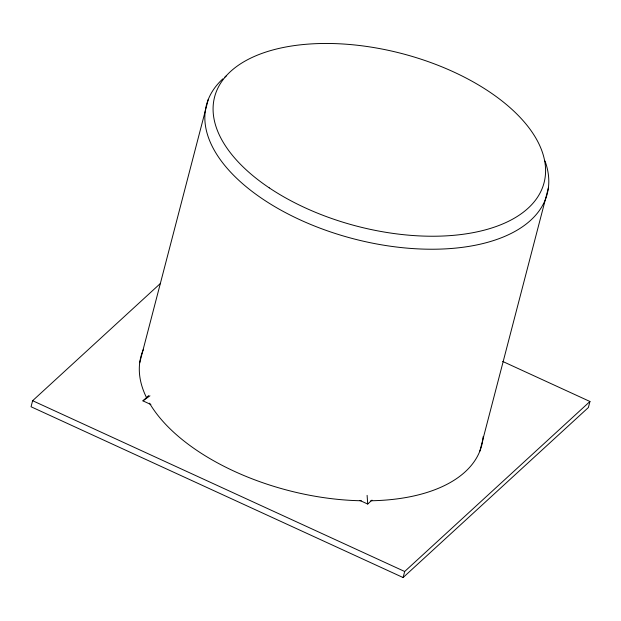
<?xml version="1.0" encoding="UTF-8"?>
<svg xmlns="http://www.w3.org/2000/svg" width="621" height="621" viewBox="0 0 621 621"><rect width="100%" height="100%" fill="white"/><g stroke="black" fill="none" stroke-linecap="round" stroke-linejoin="round"><path stroke-width="0.93" d="M160.179 283.665L32.626 400.708L31.05 406.755L403.099 577.538L588.374 407.539L589.95 401.492L502.668 361.43M139.717 362.726L208.268 99.469M403.099 577.538L404.675 571.491L589.95 401.492M479.839 451.157L548.39 187.899M150.872 404.504L142.939 400.863L148.644 395.624M359.776 500.402L367.71 504.042L371.987 500.115M142.939 400.863L149.933 395.818M32.626 400.708L404.675 571.491M367.112 495.356L367.71 504.042M483.138 436.679A176.092 92.273 14.6 0 1 370.76 500.774M361.282 500.767A176.092 92.273 14.6 0 1 149.521 403.169M146.409 397.393A176.092 92.273 14.6 0 1 143.459 349.32M545.028 161.049A176.092 92.273 14.6 0 1 355.196 239.232A176.092 92.273 14.6 0 1 222.861 78.851M224.918 77.035A176.092 92.273 14.6 0 1 226.355 75.855M269.235 187.852A170.224 89.191 14.6 0 0 542.265 188.241A170.224 89.191 14.6 0 0 326.506 43.462A170.224 89.191 14.6 0 0 269.235 187.852"/></g></svg>
